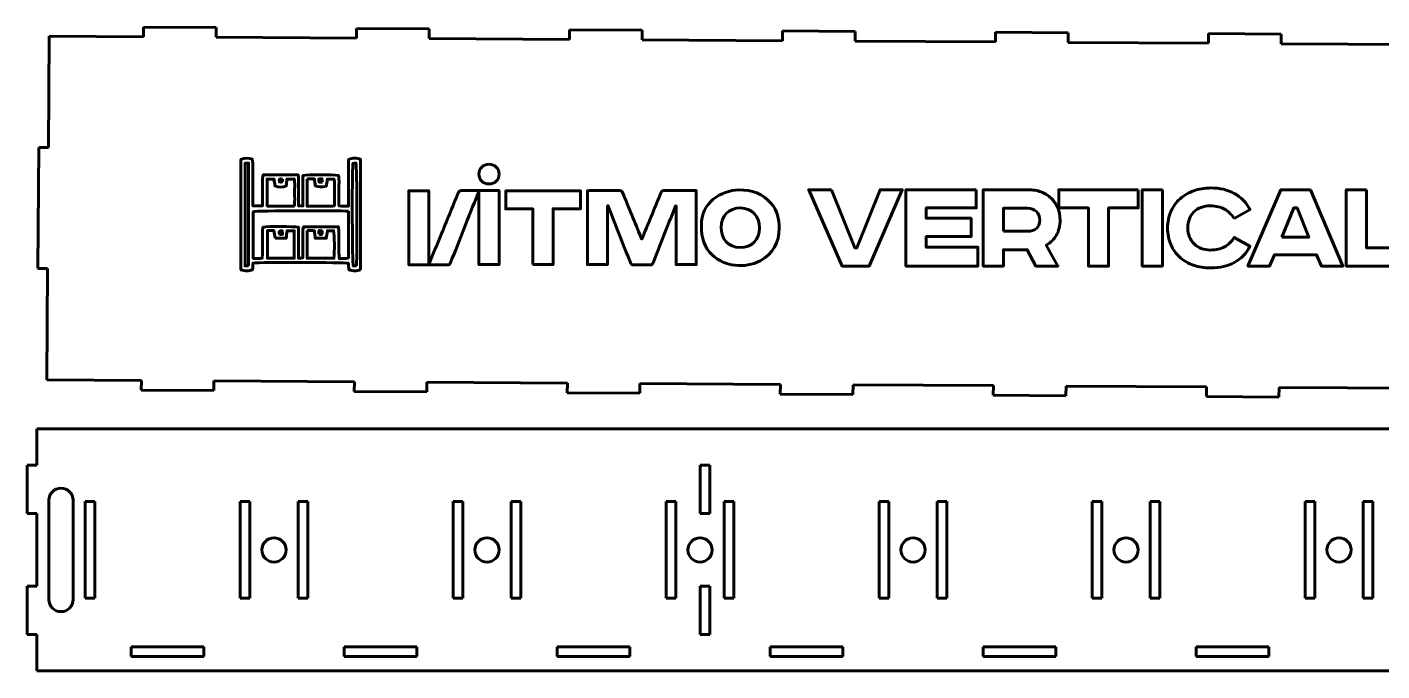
# Model space of a CAD drawing. Header units: millimetres. Extents: x -970 to -33, y -909 to -19.
# Drawn here: x -970 to -410, y -909 to -643 of the extents above; entities that cross this region are included whole.
import ezdxf

# ---------------------------------------------------------------- set-up
doc = ezdxf.new("R2010")
doc.units = ezdxf.units.MM
doc.linetypes.add('K5LT_BASIC', pattern=[0])

# ---------------------------------------------------------------- blocks, each defined once
blk = doc.blocks.new('U0')
at = {"color": 150, "linetype": 'K5LT_BASIC', "lineweight": 60, "true_color": 0x0080ff}
for points, knots in [([(-831.82, -743.25), (-833.4, -743.94), (-834.97, -743.91), (-836.66, -743.3), (-836.74, -742.37), (-836.82, -741.48), (-836.89, -740.61), (-838.75, -740.23), (-872.98, -740.14), (-876.28, -740.52), (-876.32, -741.37), (-876.37, -742.24), (-876.42, -743.18), (-878.05, -743.98), (-879.58, -743.89), (-881.24, -743.26), (-881.24, -728.05), (-881.24, -712.9), (-881.24, -697.71), (-879.67, -696.96), (-878.18, -697.13), (-876.58, -697.56), (-876.09, -699.72), (-876.41, -701.86), (-876.35, -703.97), (-876.3, -706.12), (-876.34, -708.26), (-876.34, -710.41), (-876.34, -712.54), (-876.34, -714.66), (-876.34, -716.92), (-874.97, -716.92), (-873.79, -716.92), (-872.38, -716.92), (-872.38, -714.69), (-872.41, -712.56), (-872.37, -710.44), (-872.33, -708.41), (-872.56, -706.35), (-872.12, -704.07), (-867.26, -703.97), (-862.52, -704.02), (-857.64, -704.03), (-857.27, -706.36), (-857.49, -708.49), (-857.45, -710.6), (-857.41, -712.65), (-857.44, -714.7), (-857.44, -716.88), (-856.83, -716.88), (-856.38, -716.88), (-855.69, -716.88), (-855.69, -712.67), (-855.69, -708.51), (-855.69, -704.4), (-853.6, -703.92), (-843.52, -703.87), (-840.96, -704.32), (-840.56, -706.34), (-840.83, -708.47), (-840.78, -710.58), (-840.73, -712.63), (-840.77, -714.68), (-840.77, -716.81), (-839.45, -717.2), (-838.26, -717.03), (-836.81, -716.97), (-836.81, -710.49), (-836.81, -704.09), (-836.81, -697.69), (-834.97, -697.04), (-833.4, -697.01), (-831.82, -697.7), (-831.82, -712.88), (-831.82, -728.06), (-831.82, -743.25)], [0, 0, 0, 0, 0.04, 0.04, 0.04, 0.08, 0.08, 0.08, 0.12, 0.12, 0.12, 0.16, 0.16, 0.16, 0.2, 0.2, 0.2, 0.24, 0.24, 0.24, 0.28, 0.28, 0.28, 0.32, 0.32, 0.32, 0.36, 0.36, 0.36, 0.4, 0.4, 0.4, 0.44, 0.44, 0.44, 0.48, 0.48, 0.48, 0.52, 0.52, 0.52, 0.56, 0.56, 0.56, 0.6, 0.6, 0.6, 0.64, 0.64, 0.64, 0.68, 0.68, 0.68, 0.72, 0.72, 0.72, 0.76, 0.76, 0.76, 0.8, 0.8, 0.8, 0.84, 0.84, 0.84, 0.88, 0.88, 0.88, 0.92, 0.92, 0.92, 0.96, 0.96, 0.96, 1, 1, 1, 1]), ([(-878.12, -741.7), (-878.12, -727.4), (-878.12, -713.36), (-878.12, -699.2), (-878.71, -699.24), (-879.15, -699.27), (-879.58, -699.31), (-879.58, -713.54), (-879.58, -727.59), (-879.58, -741.7), (-879.05, -741.7), (-878.66, -741.7), (-878.12, -741.7)], [0, 0, 0, 0, 0.25, 0.25, 0.25, 0.5, 0.5, 0.5, 0.75, 0.75, 0.75, 1, 1, 1, 1]), ([(-833.57, -741.7), (-833.16, -735.93), (-833.31, -699.86), (-833.79, -699.19), (-834.18, -699.24), (-834.62, -699.29), (-835.03, -699.34), (-835.43, -705.02), (-835.28, -741.09), (-834.84, -741.7), (-834.48, -741.7), (-834.08, -741.7), (-833.57, -741.7)], [0, 0, 0, 0, 0.25, 0.25, 0.25, 0.5, 0.5, 0.5, 0.75, 0.75, 0.75, 1, 1, 1, 1]), ([(-778.8, -699.7), (-776.41, -699.69), (-774.57, -701.47), (-774.58, -703.77), (-774.59, -706.07), (-776.44, -707.86), (-778.8, -707.85), (-781.12, -707.84), (-782.94, -706.07), (-782.98, -703.81), (-783.01, -701.51), (-781.17, -699.7), (-778.8, -699.7)], [0, 0, 0, 0, 0.25, 0.25, 0.25, 0.5, 0.5, 0.5, 0.75, 0.75, 0.75, 1, 1, 1, 1]), ([(-859.08, -716.96), (-859.08, -714.92), (-859.04, -713.11), (-859.09, -711.31), (-859.15, -709.45), (-858.86, -707.57), (-859.25, -705.81), (-860.37, -705.81), (-861.32, -705.81), (-862.29, -705.81), (-862.38, -706.84), (-862.47, -707.72), (-862.55, -708.64), (-864.14, -709.26), (-865.62, -709.23), (-867.23, -708.67), (-867.35, -707.68), (-867.46, -706.74), (-867.58, -705.79), (-868.58, -705.79), (-869.44, -705.79), (-870.48, -705.79), (-870.48, -707.71), (-870.49, -709.51), (-870.47, -711.3), (-870.45, -713.17), (-870.57, -715.04), (-870.39, -716.96), (-866.57, -716.96), (-862.97, -716.96), (-859.08, -716.96)], [0, 0, 0, 0, 0.1, 0.1, 0.1, 0.2, 0.2, 0.2, 0.3, 0.3, 0.3, 0.4, 0.4, 0.4, 0.5, 0.5, 0.5, 0.6, 0.6, 0.6, 0.7, 0.7, 0.7, 0.8, 0.8, 0.8, 0.9, 0.9, 0.9, 1, 1, 1, 1]), ([(-864.11, -705.86), (-865.38, -705.44), (-865.62, -705.92), (-865.39, -707.01), (-864.43, -707.23), (-863.91, -707.08), (-864.11, -705.86)], [0, 0, 0, 0, 0.5, 0.5, 0.5, 1, 1, 1, 1]), ([(-853.92, -705.72), (-853.92, -709.58), (-853.92, -713.24), (-853.92, -717.05), (-851.98, -717.05), (-850.18, -717.08), (-848.38, -717.04), (-846.52, -716.98), (-844.64, -717.26), (-842.67, -716.84), (-842.67, -714.91), (-842.64, -713.11), (-842.68, -711.31), (-842.72, -709.46), (-842.5, -707.58), (-842.8, -705.82), (-843.9, -705.82), (-844.76, -705.82), (-845.58, -705.82), (-845.71, -706.92), (-845.83, -707.87), (-845.93, -708.72), (-848.39, -709.19), (-848.81, -709.17), (-850.58, -708.56), (-850.69, -707.66), (-850.8, -706.71), (-850.92, -705.72), (-851.94, -705.72), (-852.84, -705.72), (-853.92, -705.72)], [0, 0, 0, 0, 0.1, 0.1, 0.1, 0.2, 0.2, 0.2, 0.3, 0.3, 0.3, 0.4, 0.4, 0.4, 0.5, 0.5, 0.5, 0.6, 0.6, 0.6, 0.7, 0.7, 0.7, 0.8, 0.8, 0.8, 0.9, 0.9, 0.9, 1, 1, 1, 1]), ([(-847.62, -707.06), (-847.69, -706.46), (-847.73, -706.11), (-847.78, -705.66), (-848.31, -705.71), (-848.67, -705.75), (-849.12, -705.81), (-849.05, -706.32), (-849, -706.69), (-848.95, -707.06), (-848.52, -707.06), (-848.22, -707.06), (-847.62, -707.06)], [0, 0, 0, 0, 0.25, 0.25, 0.25, 0.5, 0.5, 0.5, 0.75, 0.75, 0.75, 1, 1, 1, 1]), ([(-803.39, -740.5), (-801.86, -736.8), (-800.34, -733.1), (-798.82, -729.4), (-796.36, -723.42), (-793.9, -717.44), (-791.47, -711.44), (-791.2, -710.77), (-790.85, -710.56), (-790.14, -710.57), (-785.29, -710.6), (-780.45, -710.58), (-775.61, -710.58), (-775.31, -710.58), (-775.01, -710.58), (-774.64, -710.58), (-774.64, -720.81), (-774.64, -730.95), (-774.64, -741.16), (-777.36, -741.16), (-780.09, -741.16), (-782.94, -741.16), (-782.94, -731.27), (-782.94, -721.35), (-782.94, -711.42), (-783.01, -711.41), (-783.08, -711.39), (-783.15, -711.37), (-783.25, -711.56), (-783.36, -711.74), (-783.44, -711.93), (-787.18, -721.39), (-790.92, -730.85), (-794.63, -740.32), (-794.9, -741), (-795.24, -741.27), (-796.01, -741.26), (-800.97, -741.22), (-805.94, -741.24), (-810.9, -741.24), (-811.23, -741.24), (-811.56, -741.24), (-811.93, -741.24), (-811.93, -730.99), (-811.93, -720.84), (-811.93, -710.64), (-809.2, -710.64), (-806.5, -710.64), (-803.66, -710.64), (-803.66, -720.58), (-803.66, -730.53), (-803.66, -740.48), (-803.57, -740.48), (-803.48, -740.49), (-803.39, -740.5)], [0, 0, 0, 0, 0.055556, 0.055556, 0.055556, 0.111111, 0.111111, 0.111111, 0.166667, 0.166667, 0.166667, 0.222222, 0.222222, 0.222222, 0.277778, 0.277778, 0.277778, 0.333333, 0.333333, 0.333333, 0.388889, 0.388889, 0.388889, 0.444444, 0.444444, 0.444444, 0.5, 0.5, 0.5, 0.555556, 0.555556, 0.555556, 0.611111, 0.611111, 0.611111, 0.666667, 0.666667, 0.666667, 0.722222, 0.722222, 0.722222, 0.777778, 0.777778, 0.777778, 0.833333, 0.833333, 0.833333, 0.888889, 0.888889, 0.888889, 0.944444, 0.944444, 0.944444, 1, 1, 1, 1]), ([(-760.62, -741.17), (-760.62, -737.28), (-760.62, -733.45), (-760.62, -729.62), (-760.62, -725.83), (-760.62, -722.04), (-760.62, -718.15), (-764.41, -718.15), (-768.11, -718.15), (-771.88, -718.15), (-771.88, -715.64), (-771.88, -713.22), (-771.88, -710.72), (-761.61, -710.72), (-751.31, -710.72), (-740.93, -710.72), (-740.93, -713.12), (-740.93, -715.56), (-740.93, -718.09), (-744.69, -718.09), (-748.45, -718.09), (-752.32, -718.09), (-752.32, -725.81), (-752.32, -733.45), (-752.32, -741.17), (-755.11, -741.17), (-757.8, -741.17), (-760.62, -741.17)], [0, 0, 0, 0, 0.111111, 0.111111, 0.111111, 0.222222, 0.222222, 0.222222, 0.333333, 0.333333, 0.333333, 0.444444, 0.444444, 0.444444, 0.555556, 0.555556, 0.555556, 0.666667, 0.666667, 0.666667, 0.777778, 0.777778, 0.777778, 0.888889, 0.888889, 0.888889, 1, 1, 1, 1]), ([(-729.87, -716.83), (-729.87, -724.91), (-729.87, -733), (-729.87, -741.16), (-732.63, -741.16), (-735.35, -741.16), (-738.13, -741.16), (-738.13, -731.02), (-738.13, -720.88), (-738.13, -710.63), (-737.86, -710.62), (-737.57, -710.59), (-737.28, -710.59), (-733.1, -710.58), (-728.93, -710.6), (-724.76, -710.57), (-724.1, -710.56), (-723.83, -710.8), (-723.58, -711.39), (-721.08, -717.55), (-718.54, -723.69), (-716.01, -729.84), (-715.93, -730.04), (-715.84, -730.23), (-715.68, -730.61), (-715.45, -730.11), (-715.28, -729.75), (-715.13, -729.38), (-712.67, -723.4), (-710.21, -717.43), (-707.78, -711.44), (-707.52, -710.81), (-707.23, -710.56), (-706.53, -710.57), (-702.39, -710.6), (-698.24, -710.58), (-694.1, -710.58), (-693.8, -710.58), (-693.51, -710.58), (-693.17, -710.58), (-693.17, -720.83), (-693.17, -730.98), (-693.17, -741.18), (-695.95, -741.18), (-698.7, -741.18), (-701.51, -741.18), (-701.51, -733.06), (-701.51, -725.01), (-701.51, -716.96), (-701.57, -716.94), (-701.63, -716.92), (-701.69, -716.9), (-701.81, -717.17), (-701.94, -717.44), (-702.04, -717.71), (-705.04, -725.27), (-708.04, -732.84), (-711, -740.41), (-711.26, -741.07), (-711.57, -741.27), (-712.25, -741.26), (-714.5, -741.21), (-716.76, -741.2), (-719.01, -741.26), (-719.79, -741.28), (-720.12, -741), (-720.39, -740.31), (-723.34, -732.77), (-726.33, -725.23), (-729.3, -717.69), (-729.42, -717.39), (-729.55, -717.09), (-729.67, -716.79), (-729.74, -716.8), (-729.81, -716.82), (-729.87, -716.83)], [0, 0, 0, 0, 0.04, 0.04, 0.04, 0.08, 0.08, 0.08, 0.12, 0.12, 0.12, 0.16, 0.16, 0.16, 0.2, 0.2, 0.2, 0.24, 0.24, 0.24, 0.28, 0.28, 0.28, 0.32, 0.32, 0.32, 0.36, 0.36, 0.36, 0.4, 0.4, 0.4, 0.44, 0.44, 0.44, 0.48, 0.48, 0.48, 0.52, 0.52, 0.52, 0.56, 0.56, 0.56, 0.6, 0.6, 0.6, 0.64, 0.64, 0.64, 0.68, 0.68, 0.68, 0.72, 0.72, 0.72, 0.76, 0.76, 0.76, 0.8, 0.8, 0.8, 0.84, 0.84, 0.84, 0.88, 0.88, 0.88, 0.92, 0.92, 0.92, 0.96, 0.96, 0.96, 1, 1, 1, 1]), ([(-691.06, -725), (-691.16, -715.44), (-683.02, -710.46), (-675.56, -710.31), (-670.26, -710.21), (-665.68, -711.86), (-662.17, -715.96), (-659.7, -718.86), (-658.86, -722.34), (-658.89, -726.06), (-658.94, -732.04), (-661.39, -736.67), (-666.76, -739.58), (-670, -741.33), (-673.49, -741.79), (-677.11, -741.41), (-680.71, -741.04), (-683.87, -739.66), (-686.52, -737.2), (-689.79, -734.17), (-691.02, -730.3), (-691.06, -725)], [0, 0, 0, 0, 0.142857, 0.142857, 0.142857, 0.285714, 0.285714, 0.285714, 0.428571, 0.428571, 0.428571, 0.571429, 0.571429, 0.571429, 0.714286, 0.714286, 0.714286, 0.857143, 0.857143, 0.857143, 1, 1, 1, 1]), ([(-637.32, -710.23), (-637.32, -710.23), (-627.63, -734.28), (-627.63, -734.28), (-626.83, -734.28), (-626.83, -734.28), (-617.25, -710.23), (-617.25, -710.23), (-608.07, -710.23), (-608.07, -710.23), (-621.75, -741.75), (-621.75, -741.75), (-632.87, -741.75), (-632.87, -741.75), (-646.72, -710.23), (-646.72, -710.23), (-637.32, -710.23), (-637.32, -710.23)], [0, 0, 0, 0, 0.125, 0.125, 0.25, 0.25, 0.375, 0.375, 0.5, 0.5, 0.625, 0.625, 0.75, 0.75, 0.875, 0.875, 1, 1, 1, 1]), ([(-577.52, -710.23), (-577.52, -710.23), (-577.52, -717.75), (-577.52, -717.75), (-598.16, -717.75), (-598.16, -717.75), (-598.16, -722.03), (-598.16, -722.03), (-579.63, -722.03), (-579.63, -722.03), (-579.63, -729.55), (-579.63, -729.55), (-598.16, -729.55), (-598.16, -729.55), (-598.16, -734), (-598.16, -734), (-576.78, -734), (-576.78, -734), (-576.78, -741.75), (-576.78, -741.75), (-606.54, -741.75), (-606.54, -741.75), (-606.54, -710.23), (-606.54, -710.23), (-577.52, -710.23), (-577.52, -710.23)], [0, 0, 0, 0, 0.083333, 0.083333, 0.166667, 0.166667, 0.25, 0.25, 0.333333, 0.333333, 0.416667, 0.416667, 0.5, 0.5, 0.583333, 0.583333, 0.666667, 0.666667, 0.75, 0.75, 0.833333, 0.833333, 0.916667, 0.916667, 1, 1, 1, 1]), ([(-556.01, -710.23), (-554.11, -710.23), (-552.36, -710.53), (-550.75, -711.14), (-549.14, -711.75), (-547.75, -712.61), (-546.59, -713.71), (-545.44, -714.81), (-544.53, -716.13), (-543.86, -717.67), (-543.2, -719.21), (-542.87, -720.91), (-542.87, -722.77), (-542.87, -725.13), (-543.37, -727.18), (-544.38, -728.93), (-545.38, -730.67), (-546.78, -732.08), (-548.56, -733.14), (-548.56, -733.14), (-543.77, -741.75), (-543.77, -741.75), (-552.87, -741.75), (-552.87, -741.75), (-556.46, -735.03), (-556.46, -735.03), (-566.24, -735.03), (-566.24, -735.03), (-566.24, -741.75), (-566.24, -741.75), (-574.62, -741.75), (-574.62, -741.75), (-574.62, -710.23), (-574.62, -710.23), (-556.01, -710.23), (-556.01, -710.23)], [0, 0, 0, 0, 0.071429, 0.071429, 0.071429, 0.142857, 0.142857, 0.142857, 0.214286, 0.214286, 0.214286, 0.285714, 0.285714, 0.285714, 0.357143, 0.357143, 0.357143, 0.428571, 0.428571, 0.428571, 0.5, 0.5, 0.571429, 0.571429, 0.642857, 0.642857, 0.714286, 0.714286, 0.785714, 0.785714, 0.857143, 0.857143, 0.928571, 0.928571, 1, 1, 1, 1]), ([(-510.55, -710.23), (-510.55, -710.23), (-510.55, -717.75), (-510.55, -717.75), (-522.8, -717.75), (-522.8, -717.75), (-522.8, -741.75), (-522.8, -741.75), (-531.18, -741.75), (-531.18, -741.75), (-531.18, -717.75), (-531.18, -717.75), (-543.44, -717.75), (-543.44, -717.75), (-543.44, -710.23), (-543.44, -710.23), (-510.55, -710.23), (-510.55, -710.23)], [0, 0, 0, 0, 0.125, 0.125, 0.25, 0.25, 0.375, 0.375, 0.5, 0.5, 0.625, 0.625, 0.75, 0.75, 0.875, 0.875, 1, 1, 1, 1]), ([(-500.57, -710.23), (-500.57, -710.23), (-500.57, -741.75), (-500.57, -741.75), (-508.95, -741.75), (-508.95, -741.75), (-508.95, -710.23), (-508.95, -710.23), (-500.57, -710.23), (-500.57, -710.23)], [0, 0, 0, 0, 0.25, 0.25, 0.5, 0.5, 0.75, 0.75, 1, 1, 1, 1]), ([(-470.88, -722.14), (-472.06, -720.43), (-473.4, -719.13), (-474.9, -718.24), (-476.4, -717.35), (-478.36, -716.9), (-480.8, -716.9), (-483.61, -716.9), (-485.86, -717.72), (-487.55, -719.35), (-489.24, -720.98), (-490.09, -723.21), (-490.09, -726.02), (-490.09, -727.39), (-489.86, -728.63), (-489.4, -729.75), (-488.95, -730.87), (-488.31, -731.83), (-487.49, -732.63), (-486.68, -733.43), (-485.7, -734.05), (-484.56, -734.48), (-483.42, -734.92), (-482.16, -735.14), (-480.8, -735.14), (-478.4, -735.14), (-476.44, -734.7), (-474.9, -733.83), (-473.36, -732.95), (-472.04, -731.66), (-470.93, -729.95), (-470.93, -729.95), (-464.44, -733.6), (-464.44, -733.6), (-466.03, -736.6), (-468.19, -738.84), (-470.91, -740.33), (-473.62, -741.81), (-476.88, -742.55), (-480.68, -742.55), (-483.23, -742.55), (-485.59, -742.17), (-489.92, -740.65), (-491.8, -739.56), (-493.39, -738.13), (-494.97, -736.71), (-496.22, -734.97), (-498.02, -730.86), (-498.47, -728.57), (-498.47, -726.02), (-498.47, -723.47), (-498.01, -721.18), (-497.09, -719.15), (-496.17, -717.12), (-494.91, -715.39), (-493.3, -713.96), (-491.69, -712.54), (-489.82, -711.44), (-487.67, -710.66), (-485.52, -709.88), (-483.19, -709.49), (-480.68, -709.49), (-473.08, -709.49), (-467.65, -712.47), (-464.38, -718.44), (-464.38, -718.44), (-470.88, -722.14), (-470.88, -722.14)], [0, 0, 0, 0, 0.043478, 0.043478, 0.043478, 0.086957, 0.086957, 0.086957, 0.130435, 0.130435, 0.130435, 0.173913, 0.173913, 0.173913, 0.217391, 0.217391, 0.217391, 0.26087, 0.26087, 0.26087, 0.304348, 0.304348, 0.304348, 0.347826, 0.347826, 0.347826, 0.391304, 0.391304, 0.391304, 0.434783, 0.434783, 0.434783, 0.478261, 0.478261, 0.478261, 0.521739, 0.521739, 0.521739, 0.565217, 0.565217, 0.565217, 0.608696, 0.608696, 0.652174, 0.652174, 0.652174, 0.695652, 0.695652, 0.73913, 0.73913, 0.73913, 0.782609, 0.782609, 0.782609, 0.826087, 0.826087, 0.826087, 0.869565, 0.869565, 0.869565, 0.913043, 0.913043, 0.913043, 0.956522, 0.956522, 0.956522, 1, 1, 1, 1]), ([(-439.41, -710.23), (-439.41, -710.23), (-426.02, -741.75), (-426.02, -741.75), (-434.91, -741.75), (-434.91, -741.75), (-436.91, -737.13), (-436.91, -737.13), (-454.35, -737.13), (-454.35, -737.13), (-456.29, -741.75), (-456.29, -741.75), (-465.29, -741.75), (-465.29, -741.75), (-451.61, -710.23), (-451.61, -710.23), (-439.41, -710.23), (-439.41, -710.23)], [0, 0, 0, 0, 0.125, 0.125, 0.25, 0.25, 0.375, 0.375, 0.5, 0.5, 0.625, 0.625, 0.75, 0.75, 0.875, 0.875, 1, 1, 1, 1]), ([(-416.27, -710.23), (-416.27, -710.23), (-416.27, -734.23), (-416.27, -734.23), (-395.47, -734.23), (-395.47, -734.23), (-395.47, -741.75), (-395.47, -741.75), (-424.65, -741.75), (-424.65, -741.75), (-424.65, -710.23), (-424.65, -710.23), (-416.27, -710.23), (-416.27, -710.23)], [0, 0, 0, 0, 0.166667, 0.166667, 0.333333, 0.333333, 0.5, 0.5, 0.666667, 0.666667, 0.833333, 0.833333, 1, 1, 1, 1]), ([(-836.86, -719.13), (-841.25, -718.7), (-874.48, -718.86), (-876.21, -719.29), (-876.21, -725.69), (-876.21, -732.09), (-876.21, -738.62), (-874.89, -738.64), (-873.69, -738.83), (-872.47, -738.44), (-872.15, -734.13), (-872.68, -729.86), (-872.17, -725.69), (-869.71, -725.26), (-859.61, -725.29), (-857.47, -725.75), (-857.45, -729.93), (-857.44, -734.18), (-857.42, -738.61), (-856.68, -738.5), (-856.26, -738.44), (-855.7, -738.37), (-855.7, -736.83), (-855.7, -735.44), (-855.7, -734.04), (-855.7, -732.56), (-855.76, -731.07), (-855.68, -729.59), (-855.61, -728.24), (-856.06, -726.81), (-855.33, -725.52), (-850.57, -725.52), (-845.9, -725.52), (-840.98, -725.52), (-840.9, -726.41), (-840.78, -727.2), (-840.78, -727.99), (-840.75, -730.88), (-840.78, -733.76), (-840.76, -736.65), (-840.76, -737.27), (-840.67, -737.9), (-840.6, -738.75), (-839.25, -738.47), (-838.04, -738.99), (-836.86, -738.39), (-836.86, -731.97), (-836.86, -725.64), (-836.86, -719.13)], [0, 0, 0, 0, 0.0625, 0.0625, 0.0625, 0.125, 0.125, 0.125, 0.1875, 0.1875, 0.1875, 0.25, 0.25, 0.25, 0.3125, 0.3125, 0.3125, 0.375, 0.375, 0.375, 0.4375, 0.4375, 0.4375, 0.5, 0.5, 0.5, 0.5625, 0.5625, 0.5625, 0.625, 0.625, 0.625, 0.6875, 0.6875, 0.6875, 0.75, 0.75, 0.75, 0.8125, 0.8125, 0.8125, 0.875, 0.875, 0.875, 0.9375, 0.9375, 0.9375, 1, 1, 1, 1]), ([(-674.94, -717.76), (-679.67, -717.75), (-682.89, -720.96), (-682.92, -725.72), (-682.94, -730.78), (-679.88, -734.03), (-675.05, -734.06), (-670.23, -734.09), (-667.03, -730.87), (-667.02, -725.98), (-667, -721.04), (-670.15, -717.78), (-674.94, -717.76)], [0, 0, 0, 0, 0.25, 0.25, 0.25, 0.5, 0.5, 0.5, 0.75, 0.75, 0.75, 1, 1, 1, 1]), ([(-566.24, -727.39), (-566.24, -727.39), (-556.32, -727.39), (-556.32, -727.39), (-554.84, -727.39), (-553.62, -727.01), (-552.67, -726.25), (-551.72, -725.49), (-551.25, -724.33), (-551.25, -722.77), (-551.25, -721.25), (-551.72, -720.05), (-552.67, -719.18), (-553.62, -718.31), (-554.84, -717.87), (-556.32, -717.87), (-556.32, -717.87), (-566.24, -717.87), (-566.24, -717.87), (-566.24, -727.39), (-566.24, -727.39)], [0, 0, 0, 0, 0.142857, 0.142857, 0.142857, 0.285714, 0.285714, 0.285714, 0.428571, 0.428571, 0.428571, 0.571429, 0.571429, 0.571429, 0.714286, 0.714286, 0.714286, 0.857143, 0.857143, 1, 1, 1, 1]), ([(-451.27, -729.84), (-451.27, -729.84), (-440.16, -729.84), (-440.16, -729.84), (-444.94, -717.7), (-444.94, -717.7), (-446.25, -717.7), (-446.25, -717.7), (-451.27, -729.84), (-451.27, -729.84)], [0, 0, 0, 0, 0.25, 0.25, 0.5, 0.5, 0.75, 0.75, 1, 1, 1, 1]), ([(-867.14, -730.29), (-867.33, -729.12), (-867.49, -728.12), (-867.65, -727.13), (-868.61, -727.13), (-869.41, -727.13), (-870.34, -727.13), (-870.34, -730.96), (-870.34, -734.7), (-870.34, -738.55), (-866.59, -738.55), (-862.94, -738.55), (-859.21, -738.55), (-859.21, -734.7), (-859.21, -730.96), (-859.21, -727.19), (-860.27, -727.19), (-861.21, -727.19), (-862.23, -727.19), (-862.36, -728.29), (-862.46, -729.24), (-862.58, -730.29), (-864.09, -730.29), (-865.46, -730.29), (-867.14, -730.29)], [0, 0, 0, 0, 0.125, 0.125, 0.125, 0.25, 0.25, 0.25, 0.375, 0.375, 0.375, 0.5, 0.5, 0.5, 0.625, 0.625, 0.625, 0.75, 0.75, 0.75, 0.875, 0.875, 0.875, 1, 1, 1, 1]), ([(-865.32, -728.78), (-864.82, -728.72), (-864.52, -728.69), (-864.07, -728.64), (-864.14, -728.05), (-864.2, -727.56), (-864.25, -727.07), (-865.65, -727), (-865.6, -727.7), (-865.32, -728.78)], [0, 0, 0, 0, 0.333333, 0.333333, 0.333333, 0.666667, 0.666667, 0.666667, 1, 1, 1, 1]), ([(-853.94, -727), (-853.94, -730.99), (-853.94, -734.73), (-853.94, -738.53), (-850.17, -738.53), (-846.52, -738.53), (-842.88, -738.53), (-842.53, -735.74), (-842.59, -729.04), (-842.99, -727.18), (-843.84, -727.18), (-844.7, -727.18), (-845.54, -727.18), (-845.7, -728.27), (-845.83, -729.22), (-845.99, -730.28), (-847.58, -730.28), (-849.01, -730.28), (-850.57, -730.28), (-850.69, -729.21), (-850.8, -728.26), (-850.93, -727.15), (-851.9, -727.1), (-852.78, -727.05), (-853.94, -727)], [0, 0, 0, 0, 0.125, 0.125, 0.125, 0.25, 0.25, 0.25, 0.375, 0.375, 0.375, 0.5, 0.5, 0.5, 0.625, 0.625, 0.625, 0.75, 0.75, 0.75, 0.875, 0.875, 0.875, 1, 1, 1, 1]), ([(-849.03, -728.49), (-848.83, -728.57), (-848.63, -728.72), (-848.42, -728.73), (-848.21, -728.74), (-847.99, -728.61), (-847.79, -728.54), (-847.62, -727.88), (-847.38, -727.23), (-848.34, -727.07), (-848.54, -727.03), (-848.77, -727.18), (-849.03, -727.25), (-849.03, -727.67), (-849.03, -728.05), (-849.03, -728.49)], [0, 0, 0, 0, 0.2, 0.2, 0.2, 0.4, 0.4, 0.4, 0.6, 0.6, 0.6, 0.8, 0.8, 0.8, 1, 1, 1, 1])]:
    blk.add_open_spline(points, degree=3, knots=knots, dxfattribs=at)
blk = doc.blocks.new('U1')
at = {"color": 150, "linetype": 'K5LT_BASIC', "lineweight": 60, "true_color": 0x0080ff}
for p, q in [((-921.54, -647.02), (-921.52, -643.02)), ((-921.52, -643.02), (-891.52, -643.2)), ((-891.52, -643.2), (-891.54, -647.2)), ((-833.54, -647.56), (-833.52, -643.56)), ((-833.52, -643.56), (-803.52, -643.74)), ((-960.82, -692.78), (-960.54, -646.78)), ((-960.54, -646.78), (-921.54, -647.02)), ((-891.54, -647.2), (-833.54, -647.56)), ((-803.52, -643.74), (-803.54, -647.74)), ((-803.54, -647.74), (-745.54, -648.09)), ((-745.54, -648.09), (-745.52, -644.09)), ((-745.52, -644.09), (-715.52, -644.28)), ((-715.52, -644.28), (-715.54, -648.28)), ((-715.54, -648.28), (-657.55, -648.63)), ((-657.55, -648.63), (-657.52, -644.63)), ((-657.52, -644.63), (-627.52, -644.81)), ((-627.52, -644.81), (-627.55, -648.81)), ((-627.55, -648.81), (-569.55, -649.17)), ((-569.55, -649.17), (-569.52, -645.17)), ((-569.52, -645.17), (-539.52, -645.35)), ((-539.52, -645.35), (-539.55, -649.35)), ((-481.55, -649.71), (-481.52, -645.71)), ((-481.52, -645.71), (-451.53, -645.89)), ((-451.53, -645.89), (-451.55, -649.89)), ((-539.55, -649.35), (-481.55, -649.71)), ((-451.55, -649.89), (-393.55, -650.24)), ((-965.13, -742.75), (-964.82, -692.75)), ((-964.82, -692.75), (-960.82, -692.78)), ((-961.13, -742.78), (-965.13, -742.75)), ((-961.41, -788.78), (-961.13, -742.78)), ((-922.41, -789.02), (-961.41, -788.78)), ((-922.43, -793.02), (-922.41, -789.02)), ((-892.43, -793.2), (-922.43, -793.02)), ((-892.41, -789.2), (-892.43, -793.2)), ((-834.41, -789.55), (-892.41, -789.2)), ((-834.43, -793.55), (-834.41, -789.55)), ((-804.43, -793.74), (-834.43, -793.55)), ((-804.41, -789.74), (-804.43, -793.74)), ((-746.41, -790.09), (-804.41, -789.74)), ((-746.44, -794.09), (-746.41, -790.09)), ((-716.44, -794.27), (-746.44, -794.09)), ((-716.41, -790.27), (-716.44, -794.27)), ((-658.41, -790.63), (-716.41, -790.27)), ((-658.44, -794.63), (-658.41, -790.63)), ((-628.44, -794.81), (-658.44, -794.63)), ((-628.41, -790.81), (-628.44, -794.81)), ((-570.41, -791.16), (-628.41, -790.81)), ((-570.44, -795.16), (-570.41, -791.16)), ((-540.42, -791.35), (-540.44, -795.35)), ((-482.42, -791.7), (-540.42, -791.35)), ((-482.44, -795.7), (-482.42, -791.7)), ((-452.42, -791.89), (-452.44, -795.89)), ((-394.42, -792.24), (-452.42, -791.89)), ((-540.44, -795.35), (-570.44, -795.16)), ((-452.44, -795.89), (-482.44, -795.7)), ((-965.6, -809.04), (-65.6, -809.04)), ((-965.6, -824.04), (-965.6, -809.04)), ((-969.6, -844.04), (-969.6, -824.04)), ((-969.6, -824.04), (-965.6, -824.04)), ((-687.6, -824.04), (-691.6, -824.04)), ((-691.6, -824.04), (-691.6, -844.04)), ((-687.6, -844.04), (-687.6, -824.04)), ((-960.6, -879.54), (-960.6, -838.54)), ((-950.6, -838.54), (-950.6, -879.54)), ((-941.6, -839.04), (-945.6, -839.04)), ((-945.6, -839.04), (-945.6, -879.04)), ((-941.6, -879.04), (-941.6, -839.04)), ((-881.6, -879.04), (-881.6, -839.04)), ((-881.6, -839.04), (-877.6, -839.04)), ((-877.6, -839.04), (-877.6, -879.04)), ((-853.6, -839.04), (-857.6, -839.04)), ((-857.6, -839.04), (-857.6, -879.04)), ((-853.6, -879.04), (-853.6, -839.04)), ((-789.6, -839.04), (-793.6, -839.04)), ((-793.6, -839.04), (-793.6, -879.04)), ((-789.6, -879.04), (-789.6, -839.04)), ((-769.6, -879.04), (-769.6, -839.04)), ((-769.6, -839.04), (-765.6, -839.04)), ((-765.6, -839.04), (-765.6, -879.04)), ((-701.6, -839.04), (-705.6, -839.04)), ((-705.6, -839.04), (-705.6, -879.04)), ((-701.6, -879.04), (-701.6, -839.04)), ((-681.6, -839.04), (-681.6, -879.04)), ((-677.6, -839.04), (-681.6, -839.04)), ((-677.6, -879.04), (-677.6, -839.04)), ((-613.6, -839.04), (-617.6, -839.04)), ((-617.6, -839.04), (-617.6, -879.04)), ((-613.6, -879.04), (-613.6, -839.04)), ((-593.6, -879.04), (-593.6, -839.04)), ((-593.6, -839.04), (-589.6, -839.04)), ((-589.6, -839.04), (-589.6, -879.04)), ((-529.6, -879.04), (-529.6, -839.04)), ((-529.6, -839.04), (-525.6, -839.04)), ((-525.6, -839.04), (-525.6, -879.04)), ((-505.6, -839.04), (-505.6, -879.04)), ((-501.6, -839.04), (-505.6, -839.04)), ((-501.6, -879.04), (-501.6, -839.04)), ((-437.6, -839.04), (-441.6, -839.04)), ((-441.6, -839.04), (-441.6, -879.04)), ((-437.6, -879.04), (-437.6, -839.04)), ((-417.6, -839.04), (-417.6, -879.04)), ((-413.6, -839.04), (-417.6, -839.04)), ((-413.6, -879.04), (-413.6, -839.04)), ((-965.6, -844.04), (-969.6, -844.04)), ((-965.6, -874.04), (-965.6, -844.04)), ((-691.6, -844.04), (-687.6, -844.04)), ((-969.6, -894.04), (-969.6, -874.04)), ((-969.6, -874.04), (-965.6, -874.04)), ((-691.6, -874.04), (-691.6, -894.04)), ((-687.6, -874.04), (-691.6, -874.04)), ((-687.6, -894.04), (-687.6, -874.04)), ((-945.6, -879.04), (-941.6, -879.04)), ((-877.6, -879.04), (-881.6, -879.04)), ((-857.6, -879.04), (-853.6, -879.04)), ((-793.6, -879.04), (-789.6, -879.04)), ((-765.6, -879.04), (-769.6, -879.04)), ((-705.6, -879.04), (-701.6, -879.04)), ((-681.6, -879.04), (-677.6, -879.04)), ((-617.6, -879.04), (-613.6, -879.04)), ((-589.6, -879.04), (-593.6, -879.04)), ((-525.6, -879.04), (-529.6, -879.04)), ((-505.6, -879.04), (-501.6, -879.04)), ((-441.6, -879.04), (-437.6, -879.04)), ((-417.6, -879.04), (-413.6, -879.04)), ((-965.6, -894.04), (-969.6, -894.04)), ((-965.6, -909.04), (-965.6, -894.04)), ((-691.6, -894.04), (-687.6, -894.04)), ((-896.6, -899.04), (-926.6, -899.04)), ((-926.6, -899.04), (-926.6, -903.04)), ((-896.6, -903.04), (-896.6, -899.04)), ((-838.6, -903.04), (-838.6, -899.04)), ((-838.6, -899.04), (-808.6, -899.04)), ((-808.6, -899.04), (-808.6, -903.04)), ((-720.6, -899.04), (-750.6, -899.04)), ((-750.6, -899.04), (-750.6, -903.04)), ((-720.6, -903.04), (-720.6, -899.04)), ((-662.6, -899.04), (-632.6, -899.04)), ((-662.6, -903.04), (-662.6, -899.04)), ((-632.6, -899.04), (-632.6, -903.04)), ((-574.6, -899.04), (-544.6, -899.04)), ((-574.6, -903.04), (-574.6, -899.04)), ((-544.6, -899.04), (-544.6, -903.04)), ((-486.6, -899.04), (-456.6, -899.04)), ((-486.6, -903.04), (-486.6, -899.04)), ((-456.6, -899.04), (-456.6, -903.04)), ((-926.6, -903.04), (-896.6, -903.04)), ((-808.6, -903.04), (-838.6, -903.04)), ((-750.6, -903.04), (-720.6, -903.04)), ((-632.6, -903.04), (-662.6, -903.04)), ((-544.6, -903.04), (-574.6, -903.04)), ((-456.6, -903.04), (-486.6, -903.04)), ((-65.6, -909.04), (-965.6, -909.04))]:
    blk.add_line(p, q, dxfattribs=at)
for centre in [(-867.6, -859.04), (-779.6, -859.04), (-691.6, -859.04), (-603.6, -859.04), (-515.6, -859.04), (-427.6, -859.04)]:
    blk.add_circle(centre, 5, dxfattribs=at)
for centre, start, end in [((-955.6, -838.54), 0, 180), ((-955.6, -879.54), 180, 0)]:
    blk.add_arc(centre, 5, start, end, dxfattribs=at)

msp = doc.modelspace()

# ---------------------------------------------------------------- block references
for name in ['U1', 'U0']:
    msp.add_blockref(name, (0, 0))

doc.saveas('drawing.dxf')
